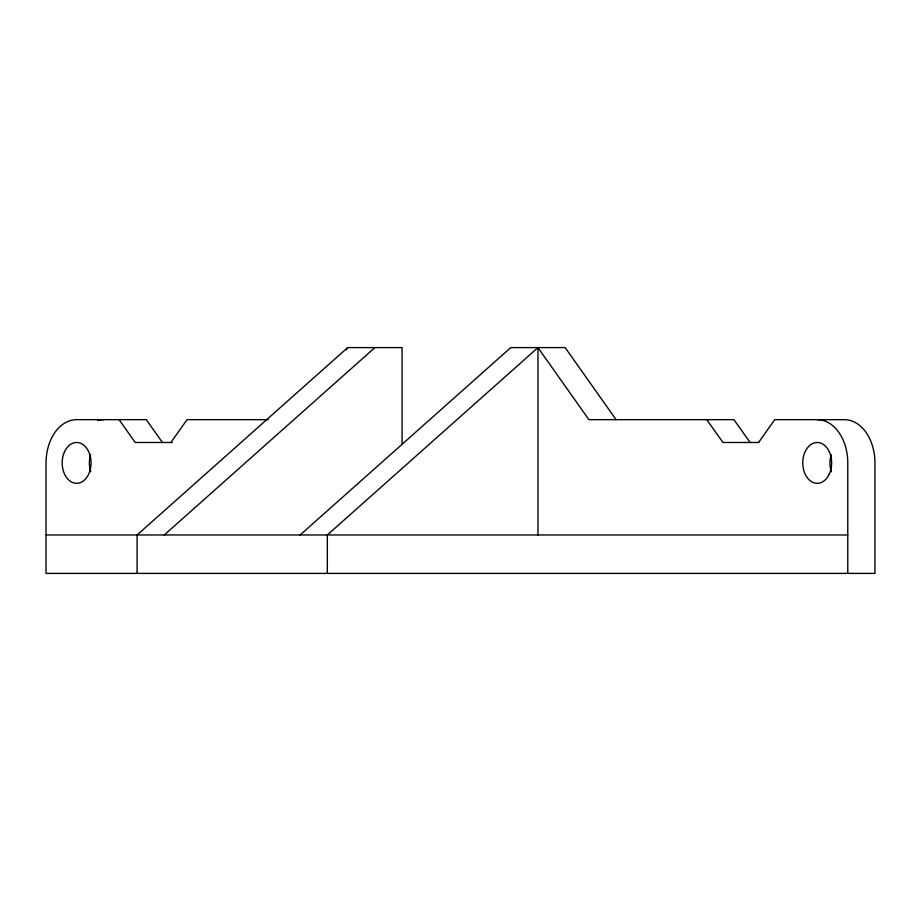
<?xml version="1.0" encoding="UTF-8"?>
<svg xmlns="http://www.w3.org/2000/svg" width="921" height="921" viewBox="0 0 921 921"><rect width="100%" height="100%" fill="white"/><g stroke="black" fill="none" stroke-linecap="round" stroke-linejoin="round"><path stroke-width="1.38" d="M170.892 442.483L187.032 419.665L268.253 419.665M346.066 349.922L347.712 347.597L402.074 347.597L402.074 443.703M758.593 442.483L774.734 419.665L844.373 419.665A43.241 30.577 -90 0 1 874.95 462.906L874.95 573.403L46.05 573.403L46.05 462.906A43.241 30.577 90 0 1 76.627 419.665L146.266 419.665L162.407 442.483M347.712 347.597L137.091 534.963L137.091 573.403M164.272 534.963L374.893 347.597M300.154 534.963L510.775 347.597L565.137 347.597L616.091 419.665M750.108 442.483L733.968 419.665L588.91 419.665L537.956 347.597L327.335 534.963L327.335 573.403M172.388 442.483L135.226 442.483L119.085 419.665M758.662 442.483L722.927 442.483L706.787 419.665M46.05 534.963L847.769 534.963M847.769 573.403L847.769 462.906A43.241 30.577 -90 0 0 817.203 419.665M537.956 347.597L537.956 534.963M90.811 471.805A20.423 14.437 89.9 0 1 90.58 454.663M831.387 471.805A20.423 14.437 -90 0 1 831.168 454.663M97.833 420.494A43.241 30.577 -90 0 1 103.797 419.665M829.153 474.361A20.423 14.437 -90 0 0 818.239 442.541A20.423 14.437 -90 0 0 804.206 471.805A20.423 14.437 -90 0 0 829.153 474.361M64.389 452.05A20.423 14.437 90 0 0 76.098 483.306A20.423 14.437 90 0 0 89.383 453.351A20.423 14.437 90 0 0 64.389 452.05"/></g></svg>
